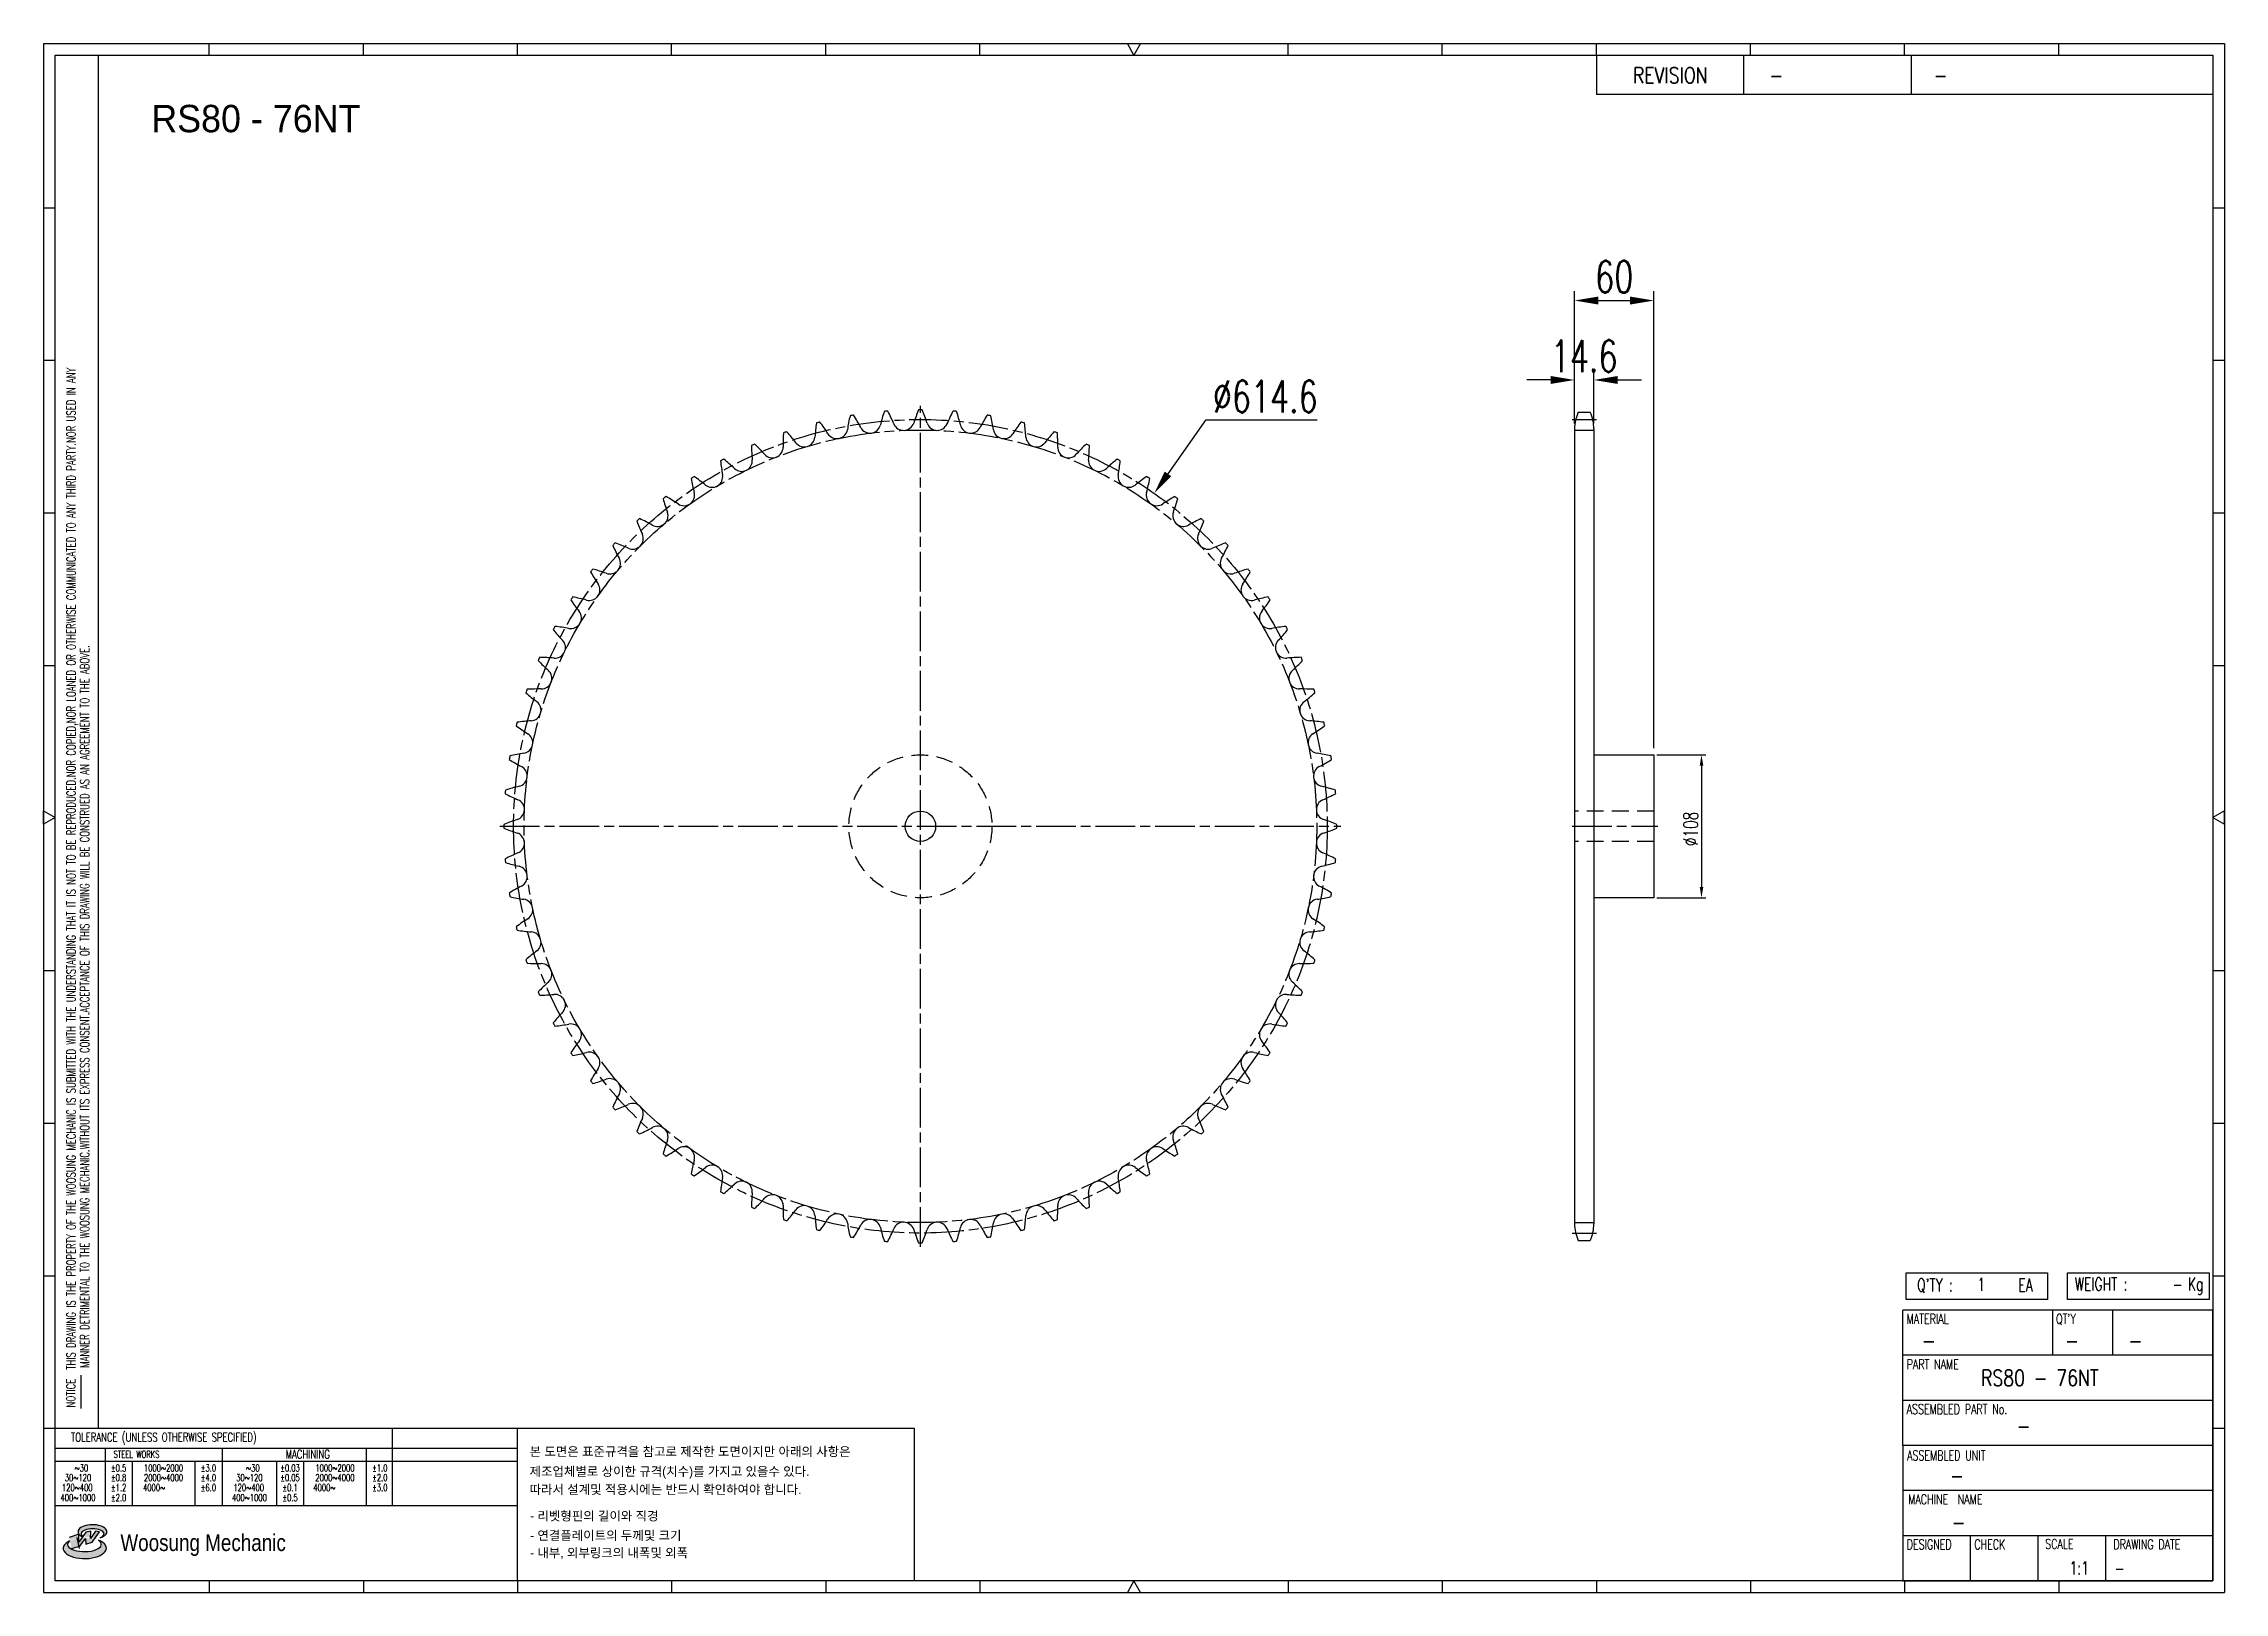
# Model space of a CAD drawing. Header units: millimetres. Extents: x 26814 to 28462, y 33 to 1203.
import ezdxf
from ezdxf.enums import TextEntityAlignment as Align

# ---------------------------------------------------------------- set-up
doc = ezdxf.new("R2010")
doc.units = ezdxf.units.MM
for name, pattern in [('AM_ISO08W050', [18, 12, -1.5, 3, -1.5]), ('AM_ISO08W050x2', [9, 6, -0.75, 1.5, -0.75]), ('HIDDEN', [9.525, 6.35, -3.175])]:
    doc.linetypes.add(name, pattern=pattern)
doc.layers.get('Defpoints').update_dxf_attribs({"color": 80})
doc.layers.add('CL2', color=4, linetype='AM_ISO08W050', lineweight=25)
for name, color, linetype in [('HL', 2, 'HIDDEN'), ('LOGO', 7, 'Continuous'), ('S-DIM', 7, 'Continuous'), ('TITLE', 7, 'Continuous')]:
    doc.layers.add(name, color=color, linetype=linetype)
doc.styles.add('HAN', font='ROMANS.shx', dxfattribs={"width": 0.7, "bigfont": 'whgtxt.shx'})
doc.styles.add('HKD_ST2', font='romans.shx', dxfattribs={"width": 0.7, "height": 4, "bigfont": '@extfont2.shx'})
doc.styles.add('HSG', font='SIMPLEX.shx', dxfattribs={"width": 0.7, "bigfont": 'HSG.shx'})
doc.styles.add('MtXpl_', font='Gulim.ttf')
doc.styles.add('SLDTEXTSTYLE4', font='arial.ttf', dxfattribs={"width": 0.8})
doc.dimstyles.new('APP23', dxfattribs={"dimscale": 4.5, "dimtxt": 2.4, "dimasz": 1.8, "dimexe": 0.7, "dimexo": 0.5, "dimgap": 0.6, "dimtad": 1, "dimtoh": 1, "dimdec": 1, "dimrnd": 0.01, "dimzin": 9, "dimdsep": 46, "dimtxsty": 'HSG', "dimcen": 0, "dimclrd": 1, "dimclre": 1, "dimclrt": 256, "dimazin": 2, "dimtp": 1, "dimtm": 1, "dimtfac": 0.5, "dimtdec": 1, "dimtix": 1, "dimtofl": 0, "dimtmove": 0, "dimatfit": 3, "dimfxl": 0, "dimtvp": 1, "dimtolj": 2, "dimlwd": -1, "dimlwe": -1, "dimarcsym": 0})
doc.dimstyles.new('APP36', dxfattribs={"dimscale": 10, "dimtxt": 2.4, "dimasz": 1.8, "dimexe": 0.7, "dimexo": 0.5, "dimgap": 0.6, "dimtad": 1, "dimtoh": 1, "dimdec": 1, "dimrnd": 0.01, "dimzin": 9, "dimdsep": 46, "dimtxsty": 'HSG', "dimcen": 0, "dimclrd": 1, "dimclre": 1, "dimclrt": 256, "dimazin": 2, "dimtp": 1, "dimtm": 1, "dimtfac": 0.5, "dimtdec": 1, "dimtofl": 0, "dimtmove": 0, "dimatfit": 3, "dimfxl": 0, "dimtvp": 1, "dimtolj": 2, "dimlwd": -1, "dimlwe": -1, "dimarcsym": 0})

# ---------------------------------------------------------------- blocks, each defined once
blk = doc.blocks.new('MASTER')
at = {"layer": 'LOGO'}
h = blk.add_hatch(color=10, dxfattribs=at)
h.paths.add_polyline_path([(1.544, 35.177), (1.554, 34.966), (1.779, 35.034), (2.054, 35.422), (1.908, 35.446), (1.728, 35.167), (1.741, 35.439), (1.547, 35.405), (1.292, 35.041), (1.295, 35.33), (0.943, 35.208), (1.03, 34.8), (1.336, 34.885)])
edge = h.paths.add_edge_path()
edge.add_ellipse((1.795, 35.421), major_axis=(-0.53, 0), ratio=0.487785, start_angle=122.36065, end_angle=403.39574)
edge.add_line((1.411, 35.244), (1.419, 35.261))
edge.add_ellipse((1.798, 35.344), major_axis=(-0.423, 0), ratio=0.444396, start_angle=131.58977, end_angle=386.19408, ccw=False)
edge = h.paths.add_edge_path()
edge.add_ellipse((1.512, 34.815), major_axis=(-0.793, 0), ratio=0.480113, start_angle=314.67633, end_angle=590.85213)
edge.add_ellipse((1.501, 34.958), major_axis=(-0.62, 0), ratio=0.43311, start_angle=331.7024, end_angle=574.42495, ccw=False)
at = {"color": 140}
for p, q in [((0, 90.118), (80.15, 90.118)), ((0, 90.118), (0, 33.191)), ((80.15, 90.118), (80.15, 33.191)), ((57.068, 89.693), (57.068, 88.246)), ((62.47, 89.693), (62.47, 88.246)), ((68.635, 89.693), (68.635, 88.246)), ((79.725, 88.246), (57.068, 88.246)), ((68.449, 43.961), (68.449, 44.936)), ((68.449, 44.936), (73.654, 44.936)), ((73.654, 44.936), (73.654, 43.961)), ((74.39, 43.961), (74.39, 44.936)), ((74.39, 44.936), (79.595, 44.936)), ((79.595, 44.936), (79.595, 43.961)), ((68.336, 38.59), (68.336, 43.563)), ((79.725, 43.563), (68.336, 43.563)), ((73.654, 43.961), (68.449, 43.961)), ((73.827, 43.563), (73.827, 41.905)), ((79.595, 43.961), (74.39, 43.961)), ((76.037, 43.563), (76.037, 41.905)), ((79.725, 38.59), (79.725, 43.563)), ((79.725, 41.905), (68.336, 41.905)), ((79.725, 40.248), (68.336, 40.248)), ((68.336, 38.59), (68.336, 33.616)), ((79.725, 38.59), (68.336, 38.59)), ((79.725, 33.616), (79.725, 38.59)), ((79.725, 36.932), (68.336, 36.932)), ((79.725, 35.274), (68.336, 35.274)), ((70.822, 33.616), (70.822, 35.274)), ((73.309, 33.616), (73.309, 35.274)), ((75.796, 33.616), (75.796, 35.274)), ((0, 33.191), (80.15, 33.191)), ((68.336, 33.616), (79.725, 33.616))]:
    blk.add_line(p, q, dxfattribs=at)
for p, q in [((6.089, 89.693), (6.089, 90.118)), ((11.753, 89.693), (11.753, 90.118)), ((17.418, 89.693), (17.418, 90.118)), ((23.082, 89.693), (23.082, 90.118)), ((28.746, 89.693), (28.746, 90.118)), ((34.411, 89.693), (34.411, 90.118)), ((45.739, 89.693), (45.739, 90.118)), ((51.404, 89.693), (51.404, 90.118)), ((57.068, 89.693), (57.068, 90.118)), ((62.732, 89.693), (62.732, 90.118)), ((68.397, 89.693), (68.397, 90.118)), ((74.061, 89.693), (74.061, 90.118)), ((0, 84.085), (0.425, 84.085)), ((79.725, 84.085), (80.15, 84.085)), ((0, 78.478), (0.425, 78.478)), ((79.725, 78.478), (80.15, 78.478)), ((0, 72.87), (0.425, 72.87)), ((79.725, 72.87), (80.15, 72.87)), ((0, 67.262), (0.425, 67.262)), ((79.725, 67.262), (80.15, 67.262)), ((0, 56.047), (0.425, 56.047)), ((79.725, 56.047), (80.15, 56.047)), ((0, 50.439), (0.425, 50.439)), ((79.725, 50.439), (80.15, 50.439)), ((0, 44.832), (0.425, 44.832)), ((79.725, 44.832), (80.15, 44.832)), ((1.377, 39.947), (1.377, 41.174)), ((0, 39.224), (0.425, 39.224)), ((79.725, 39.224), (80.15, 39.224)), ((6.089, 33.616), (6.089, 33.191)), ((11.753, 33.616), (11.753, 33.191)), ((17.418, 33.616), (17.418, 33.191)), ((23.082, 33.616), (23.082, 33.191)), ((28.746, 33.616), (28.746, 33.191)), ((34.411, 33.616), (34.411, 33.191)), ((45.739, 33.616), (45.739, 33.191)), ((51.404, 33.616), (51.404, 33.191)), ((57.068, 33.616), (57.068, 33.191)), ((62.732, 33.616), (62.732, 33.191)), ((68.397, 33.616), (68.397, 33.191)), ((74.061, 33.616), (74.061, 33.191))]:
    blk.add_line(p, q)
at = {"color": 2}
for p, q in [((2.017, 39.224), (2.017, 89.693)), ((0.425, 39.224), (17.418, 39.224)), ((0.425, 38.487), (17.418, 38.487)), ((2.257, 38.487), (2.257, 36.382)), ((6.557, 38.5), (6.557, 36.382)), ((11.857, 38.487), (11.857, 36.382)), ((12.816, 39.224), (12.816, 36.382)), ((17.418, 33.616), (17.418, 39.224)), ((0.425, 38.012), (17.418, 38.012)), ((3.257, 38.012), (3.257, 36.382)), ((5.557, 38.012), (5.557, 36.382)), ((8.557, 38.012), (8.557, 36.382)), ((9.557, 38.026), (9.557, 36.382)), ((0.425, 36.382), (17.418, 36.382))]:
    blk.add_line(p, q, dxfattribs=at)
for points in [[(40.075, 89.693), (39.83, 90.118), (40.32, 90.118)], [(0.425, 61.679), (0, 61.433), (0, 61.924)], [(79.725, 61.679), (80.15, 61.433), (80.15, 61.924)], [(40.075, 33.616), (39.83, 33.191), (40.32, 33.191)]]:
    blk.add_lwpolyline(points, close=True)
at = {"color": 140}
blk.add_lwpolyline([(0.425, 89.693), (79.725, 89.693), (79.725, 33.616), (0.425, 33.616)], close=True, dxfattribs=at)
at = {"layer": 'LOGO'}
for p, q in [((1.295, 35.33), (0.943, 35.208)), ((1.547, 35.405), (1.292, 35.041)), ((1.292, 35.041), (1.295, 35.33)), ((1.741, 35.439), (1.547, 35.405)), ((1.908, 35.446), (1.728, 35.167)), ((1.728, 35.167), (1.741, 35.439)), ((1.779, 35.034), (2.054, 35.422)), ((2.054, 35.422), (1.908, 35.446)), ((1.03, 34.8), (1.336, 34.885)), ((1.224, 35.208), (1.311, 34.8)), ((1.224, 35.208), (1.224, 35.208)), ((1.336, 34.885), (1.544, 35.177)), ((1.419, 35.261), (1.411, 35.244)), ((1.544, 35.177), (1.554, 34.966)), ((1.554, 34.966), (1.779, 35.034))]:
    blk.add_line(p, q, dxfattribs=at)
for centre, major_axis, ratio, start_param, end_param in [((1.795, 35.421), (-0.53, 0), 0.487785, 2.135596, 7.040584), ((1.798, 35.344), (-0.423, 0), 0.444396, 2.296675, 6.740358), ((1.512, 34.815), (-0.793, 0), 0.480113, 5.492138, 10.312315), ((1.501, 34.958), (-0.62, 0), 0.43311, 5.789299, 10.025607)]:
    blk.add_ellipse(centre, major_axis=major_axis, ratio=ratio, start_param=start_param, end_param=end_param, dxfattribs=at)
for s, height, style, width, p in [('REVISION', 0.5806, 'HAN', 0.8, (58.415, 88.664)), ('-', 0.581, 'HAN', 0.8, (63.426, 88.664)), ('-', 0.581, 'HAN', 0.8, (69.468, 88.664)), ("Q'TY : ", 0.4746, 'HKD_ST2', 0.7, (68.857, 44.253)), ('1', 0.475, 'HKD_ST2', 0.7, (71.071, 44.275)), ('EA', 0.4746, 'HKD_ST2', 0.7, (72.578, 44.253)), ('WEIGHT : ', 0.4746, 'HKD_ST2', 0.7, (74.65, 44.286)), ('Kg', 0.4746, 'HKD_ST2', 0.7, (78.807, 44.286)), ('-', 0.581, 'HAN', 0.8, (69.029, 42.157)), ('-', 0.581, 'HAN', 0.8, (74.289, 42.157)), ('-', 0.581, 'HAN', 0.8, (76.623, 42.157)), ('-', 0.581, 'HAN', 0.8, (72.515, 39.013)), ('-', 0.581, 'HAN', 0.8, (70.067, 37.189)), ('-', 0.581, 'HAN', 0.8, (70.126, 35.48)), ('1:1', 0.4746, 'HKD_ST2', 0.7, (74.458, 33.848)), ('-', 0.475, 'HKD_ST2', 0.7, (76.112, 33.837))]:
    blk.add_text(s, height=height, dxfattribs=dict(style=style, width=width)).set_placement(p)
at = {"color": 6, "style": 'HKD_ST2', "width": 0.7}
for s, p in [(' THIS DRAWING IS THE PROPERTY OF THE WOOSUNG MECHANIC IS SUBMITTED WITH THE UNDERSTANDING THAT IT IS NOT TO BE REPRODUCED.NOR COPIED,NOR LOANED OR OTHERWISE COMMUNICATED TO ANY THIRD PARTY.NOR USED IN ANY', (1.173, 41.217)), ('MANNER DETRIMENTAL TO THE WOOSUNG MECHANIC.WITHOUT ITS EXPRESS CONSENT.ACCEPTANCE OF THIS DRAWING WILL BE CONSTRUED AS AN AGREEMENT TO THE ABOVE.', (1.672, 41.447))]:
    blk.add_text(s, height=0.326266, rotation=90, dxfattribs=at).set_placement(p)
at = {"style": 'HKD_ST2', "width": 0.7}
blk.add_text('-', height=0.475, dxfattribs=at).set_placement((78.613, 44.286), align=Align.RIGHT)
at = {"color": 254, "style": 'HKD_ST2', "width": 0.7}
for s, height, p in [('MATERIAL', 0.3651, (68.474, 43.425)), ("QT'Y", 0.3651, (73.965, 43.425)), ('PART NAME', 0.3651, (68.474, 41.756)), ('ASSEMBLED PART No.', 0.36511, (68.474, 40.109)), ('ASSEMBLED UNIT', 0.36511, (68.49, 38.408)), ('MACHINE  NAME', 0.36511, (68.532, 36.794)), ('DESIGNED', 0.3651, (68.474, 35.136)), ('CHECK', 0.3651, (70.961, 35.136)), ('SCALE', 0.3651, (73.566, 35.153)), ('DRAWING DATE', 0.36511, (76.071, 35.141))]:
    blk.add_text(s, height=height, dxfattribs=at).set_placement(p, align=Align.TOP_LEFT)
at = {"style": 'HKD_ST2', "width": 0.7}
blk.add_text('NOTICE', height=0.3263, rotation=90, dxfattribs=at).set_placement((1.163, 39.988))
blk.add_text('TOLERANCE (UNLESS OTHERWISE SPECIFIED)', height=0.32627, dxfattribs=at).set_placement((4.417, 38.896), align=Align.MIDDLE_CENTER)
at = {"color": 4, "style": 'HKD_ST2', "width": 0.7}
for s, height, p in [('%%12630', 0.261, (1.389, 37.762)), ('1000%%1262000', 0.26101, (4.407, 37.762)), ('%%12630', 0.261, (7.689, 37.762)), ('1000%%1262000', 0.26101, (10.707, 37.762)), ('120%%126400', 0.26101, (1.237, 37.045)), ('30%%126120', 0.261, (1.263, 37.411)), ('4000%%126', 0.261, (4.061, 37.045)), ('2000%%1264000', 0.26101, (4.407, 37.411)), ('120%%126400', 0.26101, (7.537, 37.045)), ('30%%126120', 0.261, (7.563, 37.411)), ('4000%%126', 0.261, (10.321, 37.045)), ('2000%%1264000', 0.26101, (10.707, 37.411)), ('400%%1261000', 0.26101, (1.263, 36.67)), ('400%%1261000', 0.26101, (7.563, 36.67))]:
    blk.add_text(s, height=height, dxfattribs=at).set_placement(p, align=Align.MIDDLE_CENTER)
for s, height, p in [('%%P0.5', 0.261, (2.757, 37.762)), ('STEEL WORKS', 0.26101, (3.416, 38.268)), ('%%P3.0', 0.261, (6.057, 37.762)), ('%%P0.03', 0.261, (9.057, 37.762)), ('MACHINING', 0.3263, (9.707, 38.27)), ('%%P1.0', 0.261, (12.357, 37.762)), ('%%P0.8', 0.261, (2.757, 37.411)), ('%%P1.2', 0.261, (2.757, 37.045)), ('%%P4.0', 0.261, (6.057, 37.411)), ('%%P6.0', 0.261, (6.057, 37.045)), ('%%P0.05', 0.261, (9.057, 37.411)), ('%%P0.1', 0.261, (9.057, 37.045)), ('%%P2.0', 0.261, (12.357, 37.411)), ('%%P3.0', 0.261, (12.357, 37.045)), ('%%P2.0', 0.261, (2.757, 36.67)), ('%%P0.5', 0.261, (9.057, 36.67))]:
    blk.add_text(s, height=height, dxfattribs=at).set_placement(p, align=Align.MIDDLE)
at = {"color": 1, "style": 'SLDTEXTSTYLE4', "width": 0.8}
blk.add_text('Woosung Mechanic', height=0.61957, dxfattribs=at).set_placement((2.822, 34.711))
blk = doc.blocks.new('*D3')
at = {"layer": 'Defpoints', "color": 0, "transparency": 16777216}
for p in [(27985.3, 948.6), (27970.7, 910.8), (27985.3, 910.8)]:
    blk.add_point(p, dxfattribs=at)
at = {"layer": 'S-DIM', "color": 1, "transparency": 16777216}
for p, q in [((27970.7, 915.8), (27970.7, 955.6)), ((27985.3, 915.8), (27985.3, 955.6)), ((27952.7, 948.6), (27934.7, 948.6)), ((28003.3, 948.6), (28021.3, 948.6))]:
    blk.add_line(p, q, dxfattribs=at)
for points in [[(27952.7, 951.6), (27952.7, 945.6), (27970.7, 948.6)], [(28003.3, 951.6), (28003.3, 945.6), (27985.3, 948.6)]]:
    blk.add_solid(points, dxfattribs=at)
at = {"layer": 'S-DIM', "transparency": 16777216, "insert": (27978, 966.6), "char_height": 24, "attachment_point": 5, "style": 'HSG'}
blk.add_mtext('\\A2;14.6', dxfattribs=at)
blk = doc.blocks.new('*D4')
at = {"layer": 'Defpoints', "color": 0, "transparency": 16777216}
for p in [(28030.7, 1008.6), (27970.7, 910.8), (28030.7, 665.4)]:
    blk.add_point(p, dxfattribs=at)
at = {"layer": 'S-DIM', "color": 1, "transparency": 16777216}
for p, q in [((27970.7, 915.8), (27970.7, 1015.6)), ((27988.7, 1008.6), (28012.7, 1008.6)), ((28030.7, 670.4), (28030.7, 1015.6))]:
    blk.add_line(p, q, dxfattribs=at)
for points in [[(27988.7, 1011.6), (27988.7, 1005.6), (27970.7, 1008.6)], [(28012.7, 1011.6), (28012.7, 1005.6), (28030.7, 1008.6)]]:
    blk.add_solid(points, dxfattribs=at)
at = {"layer": 'S-DIM', "transparency": 16777216, "insert": (28000.7, 1026.6), "char_height": 24, "attachment_point": 5, "style": 'HSG'}
blk.add_mtext('\\A2;60', dxfattribs=at)
blk = doc.blocks.new('*D5')
at = {"layer": 'Defpoints', "color": 0, "transparency": 16777216}
for p in [(27653.2, 862.9), (27300, 359.9)]:
    blk.add_point(p, dxfattribs=at)
at = {"layer": 'S-DIM', "color": 1, "transparency": 16777216}
for p, q in [((27691.9, 918.1), (27663.5, 877.6)), ((27776.3, 918.1), (27691.9, 918.1))]:
    blk.add_line(p, q, dxfattribs=at)
blk.add_solid([(27661.1, 879.4), (27666, 875.9), (27653.2, 862.9)], dxfattribs=at)
at = {"layer": 'S-DIM', "transparency": 16777216, "insert": (27737.1, 936.1), "char_height": 24, "attachment_point": 5, "style": 'HSG'}
blk.add_mtext('\\A2;∅614.6', dxfattribs=at)
blk = doc.blocks.new('*D2')
at = {"layer": 'Defpoints', "color": 0, "transparency": 16777216}
for p in [(28030.7, 665.4), (28030.7, 557.4), (28066.6, 557.4)]:
    blk.add_point(p, dxfattribs=at)
at = {"layer": 'S-DIM', "color": 1, "transparency": 16777216}
for p, q in [((28033, 665.4), (28069.8, 665.4)), ((28066.6, 657.3), (28066.6, 565.5)), ((28033, 557.4), (28069.8, 557.4))]:
    blk.add_line(p, q, dxfattribs=at)
for points in [[(28065.3, 657.3), (28068, 657.3), (28066.6, 665.4)], [(28065.3, 565.5), (28068, 565.5), (28066.6, 557.4)]]:
    blk.add_solid(points, dxfattribs=at)
at = {"layer": 'S-DIM', "transparency": 16777216, "insert": (28058.5, 609.4), "char_height": 10.8, "attachment_point": 5, "rotation": 90, "style": 'HSG'}
blk.add_mtext('\\A2;%%c108', dxfattribs=at)

msp = doc.modelspace()

# ---------------------------------------------------------------- linework, layer by layer
for p, q in [((27973.54, 924.33), (27982.54, 924.33)), ((27970.74, 911.63), (27970.74, 311.17)), ((27985.34, 911.63), (27985.34, 311.17)), ((27985.34, 665.4), (28030.74, 665.4)), ((28030.74, 665.4), (28030.74, 557.4)), ((28030.74, 557.4), (27985.34, 557.4)), ((27973.54, 298.47), (27982.54, 298.47))]:
    msp.add_line(p, q)
at = {"color": 140}
msp.add_lwpolyline([(27172.21, 156.61), (27471.89, 156.61), (27471.89, 41.35), (27172.21, 41.35)], close=True, dxfattribs=at)
msp.add_circle((27476.57, 611.4), 11.5)
for centre, radius, start, end in [((27590.88, 879.91), 148.64, 162.38382, 166.51316), ((27476.57, 611.4), 314.68, 94.48695, 94.98674), ((27319.62, 857.43), 148.64, 22.96053, 27.08986), ((27612.66, 869.55), 148.64, 157.64698, 161.77632), ((27476.57, 611.4), 314.68, 89.7501, 90.2499), ((27340.47, 869.55), 148.64, 18.22368, 22.35302), ((27633.51, 857.43), 148.64, 152.91014, 157.03947), ((27476.57, 611.4), 314.68, 85.01326, 85.51305), ((27362.25, 879.91), 148.64, 13.48684, 17.61618), ((28000.94, 911.63), 30.2, 155.13196, 180), ((27955.14, 911.63), 30.2, 0, 24.86804), ((27521.47, 899.75), 148.64, 176.59435, 180.72368), ((27476.57, 611.4), 314.68, 108.69747, 109.19726), ((27264.02, 811.37), 148.64, 37.17105, 41.30039), ((27545.13, 895.06), 148.64, 171.8575, 175.98684), ((27476.57, 611.4), 314.68, 103.96063, 104.46042), ((27281.26, 828.24), 148.64, 32.43421, 36.56355), ((27413.48, 912.26), 8.02, 212.43421, 351.25), ((27568.32, 888.43), 148.64, 167.12066, 171.25), ((27476.57, 611.4), 314.68, 99.22379, 99.72358), ((27299.84, 843.63), 148.64, 27.69737, 31.82671), ((27438.54, 916.44), 8.02, 207.69737, 346.51316), ((27463.86, 918.54), 8.02, 202.96053, 341.77632), ((27489.27, 918.54), 8.02, 198.22368, 337.03947), ((27514.59, 916.44), 8.02, 193.48684, 332.30263), ((27653.29, 843.63), 148.64, 148.17329, 152.30263), ((27476.57, 611.4), 314.68, 80.27642, 80.77621), ((27384.82, 888.43), 148.64, 8.75, 12.87934), ((27539.65, 912.26), 8.02, 188.75, 327.56579), ((27671.87, 828.24), 148.64, 143.43645, 147.56579), ((27476.57, 611.4), 314.68, 75.53958, 76.03937), ((27408.01, 895.06), 148.64, 4.01316, 8.1425), ((27689.11, 811.37), 148.64, 138.69961, 142.82895), ((27476.57, 611.4), 314.68, 70.80274, 71.30253), ((27431.66, 899.75), 148.64, 359.27632, 3.40565), ((27476.57, 611.4), 314.68, 113.43431, 113.93411), ((27497.5, 902.47), 148.64, 181.33119, 185.46053), ((27248.24, 793.14), 148.64, 41.90789, 46.03723), ((27364.82, 897.77), 8.02, 221.90789, 0.72368), ((27388.85, 906.02), 8.02, 217.17105, 355.98684), ((27564.28, 906.02), 8.02, 184.01316, 322.82895), ((27588.31, 897.77), 8.02, 179.27632, 318.09211), ((27704.89, 793.14), 148.64, 133.96277, 138.09211), ((27476.57, 611.4), 314.68, 66.06589, 66.56569), ((27455.63, 902.47), 148.64, 354.53947, 358.66881), ((27476.57, 611.4), 314.68, 122.908, 123.40779), ((27449.31, 901.95), 148.64, 190.80487, 194.93421), ((27221.44, 753.08), 148.64, 51.38158, 55.51092), ((27319.21, 875.48), 8.02, 231.38158, 10.19737), ((27476.57, 611.4), 314.68, 118.17116, 118.67095), ((27473.39, 903.21), 148.64, 186.06803, 190.19737), ((27234.01, 773.66), 148.64, 46.64474, 50.77408), ((27341.56, 887.57), 8.02, 226.64474, 5.46053), ((27611.57, 887.57), 8.02, 174.53947, 313.35526), ((27719.12, 773.66), 148.64, 129.22592, 133.35526), ((27476.57, 611.4), 314.68, 61.32905, 61.82884), ((27633.92, 875.48), 8.02, 169.80263, 308.61842), ((27479.74, 903.21), 148.64, 349.80263, 353.93197), ((27731.69, 753.08), 148.64, 124.48908, 128.61842), ((27503.82, 901.95), 148.64, 345.06579, 349.19513), ((27476.57, 611.4), 314.68, 56.59221, 57.092), ((27476.57, 611.4), 314.68, 127.64484, 128.14463), ((27425.41, 898.71), 148.64, 195.54171, 199.67105), ((27210.61, 731.52), 148.64, 56.11842, 60.24776), ((27297.94, 861.58), 8.02, 236.11842, 14.93421), ((27655.19, 861.58), 8.02, 165.06579, 303.88158), ((27742.52, 731.52), 148.64, 119.75224, 123.88158), ((27527.72, 898.71), 148.64, 340.32895, 344.45829), ((27476.57, 611.4), 314.68, 51.85537, 52.35516), ((27476.57, 611.4), 314.68, 132.38168, 132.88148), ((27401.86, 893.5), 148.64, 200.27856, 204.40789), ((27201.6, 709.15), 148.64, 60.85526, 64.9846), ((27277.89, 845.97), 8.02, 240.85526, 19.67105), ((27675.24, 845.97), 8.02, 160.32895, 299.14474), ((27751.53, 709.15), 148.64, 115.0154, 119.14474), ((27551.27, 893.5), 148.64, 335.59211, 339.72144), ((27476.57, 611.4), 314.68, 47.11852, 47.61832), ((27476.57, 611.4), 314.68, 137.11852, 137.61832), ((27194.47, 686.11), 148.64, 65.59211, 69.72144), ((27259.2, 828.77), 8.02, 245.59211, 24.40789), ((27693.93, 828.77), 8.02, 155.59211, 294.40789), ((27758.66, 686.11), 148.64, 110.27856, 114.40789), ((27476.57, 611.4), 314.68, 42.38168, 42.88148), ((27241.99, 810.07), 8.02, 250.32895, 29.14474), ((27378.82, 886.37), 148.64, 205.0154, 209.14474), ((27711.14, 810.07), 8.02, 150.85526, 289.67105), ((27574.31, 886.37), 148.64, 330.85526, 334.9846), ((27226.39, 790.02), 8.02, 255.06579, 33.88158), ((27476.57, 611.4), 314.68, 141.85537, 142.35516), ((27356.44, 877.36), 148.64, 209.75224, 213.88158), ((27189.26, 662.56), 148.64, 70.32895, 74.45829), ((27763.87, 662.56), 148.64, 105.54171, 109.67105), ((27726.74, 790.02), 8.02, 146.11842, 284.93421), ((27596.69, 877.36), 148.64, 326.11842, 330.24776), ((27476.57, 611.4), 314.68, 37.64484, 38.14463), ((27476.57, 611.4), 314.68, 146.59221, 147.092), ((27334.89, 866.53), 148.64, 214.48908, 218.61842), ((27186.02, 638.66), 148.64, 75.06579, 79.19513), ((27767.11, 638.66), 148.64, 100.80487, 104.93421), ((27618.24, 866.53), 148.64, 321.38158, 325.51092), ((27476.57, 611.4), 314.68, 32.908, 33.40779), ((27476.57, 611.4), 314.68, 151.32905, 151.82884), ((27314.31, 853.96), 148.64, 219.22592, 223.35526), ((27184.76, 614.57), 148.64, 79.80263, 83.93197), ((27212.49, 768.76), 8.02, 259.80263, 38.61842), ((27740.64, 768.76), 8.02, 141.38158, 280.19737), ((27768.37, 614.57), 148.64, 96.06803, 100.19737), ((27638.82, 853.96), 148.64, 316.64474, 320.77408), ((27476.57, 611.4), 314.68, 28.17116, 28.67095), ((27200.4, 746.41), 8.02, 264.53947, 43.35526), ((27752.73, 746.41), 8.02, 136.64474, 275.46053), ((27476.57, 611.4), 314.68, 156.06589, 156.56569), ((27294.83, 839.73), 148.64, 223.96277, 228.09211), ((27185.49, 590.47), 148.64, 84.53947, 88.66881), ((27190.19, 723.14), 8.02, 269.27632, 48.09211), ((27767.64, 590.47), 148.64, 91.33119, 95.46053), ((27762.94, 723.14), 8.02, 131.90789, 270.72368), ((27658.3, 839.73), 148.64, 311.90789, 316.03723), ((27476.57, 611.4), 314.68, 23.43431, 23.93411), ((27476.57, 611.4), 314.68, 160.80274, 161.30253), ((27276.6, 823.94), 148.64, 228.69961, 232.82895), ((27188.22, 566.5), 148.64, 89.27632, 93.40565), ((27764.91, 566.5), 148.64, 86.59435, 90.72368), ((27676.53, 823.94), 148.64, 307.17105, 311.30039), ((27476.57, 611.4), 314.68, 18.69747, 19.19726), ((27181.94, 699.11), 8.02, 274.01316, 52.82895), ((27771.19, 699.11), 8.02, 127.17105, 265.98684), ((27476.57, 611.4), 314.68, 165.53958, 166.03937), ((27259.73, 806.7), 148.64, 233.43645, 237.56579), ((27192.91, 542.84), 148.64, 94.01316, 98.1425), ((27175.71, 674.49), 8.02, 278.75, 57.56579), ((27777.42, 674.49), 8.02, 122.43421, 261.25), ((27760.22, 542.84), 148.64, 81.8575, 85.98684), ((27693.4, 806.7), 148.64, 302.43421, 306.56355), ((27476.57, 611.4), 314.68, 13.96063, 14.46042), ((27476.57, 611.4), 314.68, 170.27642, 170.77621), ((27244.34, 788.13), 148.64, 238.17329, 242.30263), ((27199.54, 519.65), 148.64, 98.75, 102.87934), ((27753.59, 519.65), 148.64, 77.12066, 81.25), ((27708.79, 788.13), 148.64, 297.69737, 301.82671), ((27476.57, 611.4), 314.68, 9.22379, 9.72358), ((27171.53, 649.43), 8.02, 283.48684, 62.30263), ((27781.6, 649.43), 8.02, 117.69737, 256.51316), ((27476.57, 611.4), 314.68, 175.01326, 175.51305), ((27230.54, 768.35), 148.64, 242.91014, 247.03947), ((27208.06, 497.09), 148.64, 103.48684, 107.61618), ((27169.43, 624.11), 8.02, 288.22368, 67.03947), ((27783.7, 624.11), 8.02, 112.96053, 251.77632), ((27745.07, 497.09), 148.64, 72.38382, 76.51316), ((27722.59, 768.35), 148.64, 292.96053, 297.08986), ((27476.57, 611.4), 314.68, 4.48695, 4.98674), ((27218.42, 475.31), 148.64, 108.22368, 112.35302), ((27476.57, 611.4), 314.68, 179.7501, 180.2499), ((27218.42, 747.5), 148.64, 247.64698, 251.77632), ((27734.71, 475.31), 148.64, 67.64698, 71.77632), ((27734.71, 747.5), 148.64, 288.22368, 292.35302), ((27476.57, 611.4), 314.68, 359.7501, 0.2499), ((27169.43, 598.7), 8.02, 292.96053, 71.77632), ((27783.7, 598.7), 8.02, 108.22368, 247.03947), ((27230.54, 454.45), 148.64, 112.96053, 117.08986), ((27476.57, 611.4), 314.68, 184.48695, 184.98674), ((27208.06, 725.72), 148.64, 252.38382, 256.51316), ((27171.53, 573.38), 8.02, 297.69737, 76.51316), ((27781.6, 573.38), 8.02, 103.48684, 242.30263), ((27745.07, 725.72), 148.64, 283.48684, 287.61618), ((27722.59, 454.45), 148.64, 62.91014, 67.03947), ((27476.57, 611.4), 314.68, 355.01326, 355.51305), ((27244.34, 434.67), 148.64, 117.69737, 121.82671), ((27476.57, 611.4), 314.68, 189.22379, 189.72358), ((27708.79, 434.67), 148.64, 58.17329, 62.30263), ((27476.57, 611.4), 314.68, 350.27642, 350.77621), ((27199.54, 703.15), 148.64, 257.12066, 261.25), ((27175.71, 548.32), 8.02, 302.43421, 81.25), ((27777.42, 548.32), 8.02, 98.75, 237.56579), ((27753.59, 703.15), 148.64, 278.75, 282.87934), ((27259.73, 416.1), 148.64, 122.43421, 126.56355), ((27476.57, 611.4), 314.68, 193.96063, 194.46042), ((27192.91, 679.96), 148.64, 261.8575, 265.98684), ((27181.94, 523.69), 8.02, 307.17105, 85.98684), ((27771.19, 523.69), 8.02, 94.01316, 232.82895), ((27760.22, 679.96), 148.64, 274.01316, 278.1425), ((27693.4, 416.1), 148.64, 53.43645, 57.56579), ((27476.57, 611.4), 314.68, 345.53958, 346.03937), ((27276.6, 398.86), 148.64, 127.17105, 131.30039), ((27676.53, 398.86), 148.64, 48.69961, 52.82895), ((27476.57, 611.4), 314.68, 198.69747, 199.19726), ((27188.22, 656.3), 148.64, 266.59435, 270.72368), ((27190.19, 499.66), 8.02, 311.90789, 90.72368), ((27762.94, 499.66), 8.02, 89.27632, 228.09211), ((27764.91, 656.3), 148.64, 269.27632, 273.40565), ((27476.57, 611.4), 314.68, 340.80274, 341.30253), ((27294.83, 383.07), 148.64, 131.90789, 136.03723), ((27476.57, 611.4), 314.68, 203.43431, 203.93411), ((27185.49, 632.34), 148.64, 271.33119, 275.46053), ((27200.4, 476.39), 8.02, 316.64474, 95.46053), ((27752.73, 476.39), 8.02, 84.53947, 223.35526), ((27767.64, 632.34), 148.64, 264.53947, 268.66881), ((27658.3, 383.07), 148.64, 43.96277, 48.09211), ((27476.57, 611.4), 314.68, 336.06589, 336.56569), ((27314.31, 368.85), 148.64, 136.64474, 140.77408), ((27476.57, 611.4), 314.68, 208.17116, 208.67095), ((27184.76, 608.23), 148.64, 276.06803, 280.19737), ((27212.49, 454.05), 8.02, 321.38158, 100.19737), ((27740.64, 454.05), 8.02, 79.80263, 218.61842), ((27768.37, 608.23), 148.64, 259.80263, 263.93197), ((27638.82, 368.85), 148.64, 39.22592, 43.35526), ((27476.57, 611.4), 314.68, 331.32905, 331.82884), ((27334.89, 356.27), 148.64, 141.38158, 145.51092), ((27618.24, 356.27), 148.64, 34.48908, 38.61842), ((27476.57, 611.4), 314.68, 212.908, 213.40779), ((27186.02, 584.14), 148.64, 280.80487, 284.93421), ((27226.39, 432.78), 8.02, 326.11842, 104.93421), ((27726.74, 432.78), 8.02, 75.06579, 213.88158), ((27767.11, 584.14), 148.64, 255.06579, 259.19513), ((27476.57, 611.4), 314.68, 326.59221, 327.092), ((27356.44, 345.45), 148.64, 146.11842, 150.24776), ((27476.57, 611.4), 314.68, 217.64484, 218.14463), ((27189.26, 560.24), 148.64, 285.54171, 289.67105), ((27241.99, 412.73), 8.02, 330.85526, 109.67105), ((27711.14, 412.73), 8.02, 70.32895, 209.14474), ((27763.87, 560.24), 148.64, 250.32895, 254.45829), ((27596.69, 345.45), 148.64, 29.75224, 33.88158), ((27476.57, 611.4), 314.68, 321.85537, 322.35516), ((27378.82, 336.44), 148.64, 150.85526, 154.9846), ((27476.57, 611.4), 314.68, 222.38168, 222.88148), ((27194.47, 536.69), 148.64, 290.27856, 294.40789), ((27259.2, 394.04), 8.02, 335.59211, 114.40789), ((27693.93, 394.04), 8.02, 65.59211, 204.40789), ((27758.66, 536.69), 148.64, 245.59211, 249.72144), ((27574.31, 336.44), 148.64, 25.0154, 29.14474), ((27476.57, 611.4), 314.68, 317.11852, 317.61832), ((27401.86, 329.3), 148.64, 155.59211, 159.72144), ((27476.57, 611.4), 314.68, 227.11852, 227.61832), ((27201.6, 513.65), 148.64, 295.0154, 299.14474), ((27277.89, 376.83), 8.02, 340.32895, 119.14474), ((27675.24, 376.83), 8.02, 60.85526, 199.67105), ((27751.53, 513.65), 148.64, 240.85526, 244.9846), ((27551.27, 329.3), 148.64, 20.27856, 24.40789), ((27476.57, 611.4), 314.68, 312.38168, 312.88148), ((27425.41, 324.1), 148.64, 160.32895, 164.45829), ((27476.57, 611.4), 314.68, 231.85537, 232.35516), ((27210.61, 491.28), 148.64, 299.75224, 303.88158), ((27297.94, 361.23), 8.02, 345.06579, 123.88158), ((27655.19, 361.23), 8.02, 56.11842, 194.93421), ((27742.52, 491.28), 148.64, 236.11842, 240.24776), ((27527.72, 324.1), 148.64, 15.54171, 19.67105), ((27476.57, 611.4), 314.68, 307.64484, 308.14463), ((27449.31, 320.85), 148.64, 165.06579, 169.19513), ((27476.57, 611.4), 314.68, 236.59221, 237.092), ((27221.44, 469.73), 148.64, 304.48908, 308.61842), ((27319.21, 347.33), 8.02, 349.80263, 128.61842), ((27633.92, 347.33), 8.02, 51.38158, 190.19737), ((27731.69, 469.73), 148.64, 231.38158, 235.51092), ((27503.82, 320.85), 148.64, 10.80487, 14.93421), ((27476.57, 611.4), 314.68, 302.908, 303.40779), ((27473.39, 319.59), 148.64, 169.80263, 173.93197), ((27476.57, 611.4), 314.68, 241.32905, 241.82884), ((27234.01, 449.14), 148.64, 309.22592, 313.35526), ((27341.56, 335.24), 8.02, 354.53947, 133.35526), ((27497.5, 320.33), 148.64, 174.53947, 178.66881), ((27248.24, 429.67), 148.64, 313.96277, 318.09211), ((27364.82, 325.03), 8.02, 359.27632, 138.09211), ((27588.31, 325.03), 8.02, 41.90789, 180.72368), ((27704.89, 429.67), 148.64, 221.90789, 226.03723), ((27611.57, 335.24), 8.02, 46.64474, 185.46053), ((27455.63, 320.33), 148.64, 1.33119, 5.46053), ((27719.12, 449.14), 148.64, 226.64474, 230.77408), ((27476.57, 611.4), 314.68, 298.17116, 298.67095), ((27479.74, 319.59), 148.64, 6.06803, 10.19737), ((27476.57, 611.4), 314.68, 246.06589, 246.56569), ((27521.47, 323.05), 148.64, 179.27632, 183.40565), ((27476.57, 611.4), 314.68, 250.80274, 251.30253), ((27264.02, 411.43), 148.64, 318.69961, 322.82895), ((27388.85, 316.78), 8.02, 4.01316, 142.82895), ((27545.13, 327.75), 148.64, 184.01316, 188.1425), ((27281.26, 394.56), 148.64, 323.43645, 327.56579), ((27413.48, 310.54), 8.02, 8.75, 147.56579), ((27438.54, 306.36), 8.02, 13.48684, 152.30263), ((27514.59, 306.36), 8.02, 27.69737, 166.51316), ((27539.65, 310.54), 8.02, 32.43421, 171.25), ((27671.87, 394.56), 148.64, 212.43421, 216.56355), ((27408.01, 327.75), 148.64, 351.8575, 355.98684), ((27564.28, 316.78), 8.02, 37.17105, 175.98684), ((27689.11, 411.43), 148.64, 217.17105, 221.30039), ((27476.57, 611.4), 314.68, 288.69747, 289.19726), ((27431.66, 323.05), 148.64, 356.59435, 0.72368), ((27476.57, 611.4), 314.68, 293.43431, 293.93411), ((27476.57, 611.4), 314.68, 255.53958, 256.03937), ((27568.32, 334.38), 148.64, 188.75, 192.87934), ((27476.57, 611.4), 314.68, 260.27642, 260.77621), ((27299.84, 379.18), 148.64, 328.17329, 332.30263), ((27590.88, 342.9), 148.64, 193.48684, 197.61618), ((27476.57, 611.4), 314.68, 265.01326, 265.51305), ((27319.62, 365.38), 148.64, 332.91014, 337.03947), ((27463.86, 304.27), 8.02, 18.22368, 157.03947), ((27612.66, 353.26), 148.64, 198.22368, 202.35302), ((27476.57, 611.4), 314.68, 269.7501, 270.2499), ((27340.47, 353.26), 148.64, 337.64698, 341.77632), ((27489.27, 304.27), 8.02, 22.96053, 161.77632), ((27633.51, 365.38), 148.64, 202.96053, 207.08986), ((27476.57, 611.4), 314.68, 274.48695, 274.98674), ((27362.25, 342.9), 148.64, 342.38382, 346.51316), ((27653.29, 379.18), 148.64, 207.69737, 211.82671), ((27476.57, 611.4), 314.68, 279.22379, 279.72358), ((27384.82, 334.38), 148.64, 347.12066, 351.25), ((27476.57, 611.4), 314.68, 283.96063, 284.46042), ((28000.94, 311.17), 30.2, 180, 204.86804), ((27955.14, 311.17), 30.2, 335.13196, 0)]:
    msp.add_arc(centre, radius, start, end)
at = {"layer": 'CL2', "linetype": 'AM_ISO08W050x2', "ltscale": 5}
for p, q in [((27476.57, 293.72), (27476.57, 929.08)), ((27968.8, 918.72), (27987.28, 918.72)), ((27970.74, 910.78), (27985.34, 910.78)), ((27158.89, 611.4), (27794.24, 611.4)), ((27968.8, 611.4), (28033.55, 611.4)), ((27968.8, 304.08), (27987.28, 304.08)), ((27970.74, 312.02), (27985.34, 312.02))]:
    msp.add_line(p, q, dxfattribs=at)
for radius in [307.32, 299.38]:
    msp.add_circle((27476.57, 611.4), radius, dxfattribs=at)
at = {"layer": 'HL', "linetype": 'HIDDEN', "ltscale": 2}
for p, q in [((28030.74, 622.9), (27970.74, 622.9)), ((28030.74, 599.9), (27970.74, 599.9))]:
    msp.add_line(p, q, dxfattribs=at)
at = {"layer": 'HL', "ltscale": 2}
msp.add_circle((27476.57, 611.4), 54, dxfattribs=at)

# ---------------------------------------------------------------- block references
at = {"color": 140, "xscale": 20.55434503429597, "yscale": 20.55434503429597, "zscale": 20.55434503429597}
msp.add_blockref('MASTER', (26814.2, -649.61), dxfattribs=at)

# ---------------------------------------------------------------- texts
at = {"style": 'HAN', "width": 0.8}
msp.add_text('RS80 - 76NT', height=11.934, dxfattribs=at).set_placement((28277.82, 188.71))
at = {"color": 140, "style": 'MtXpl_'}
for s, p in [('본 도면은 표준규격을 참고로 제작한 도면이지만 아래의 사항은', (27181.32, 135.61)), ('제조업체별로 상이한 규격(치수)를 가지고 있을수 있다.', (27181.32, 120.61)), ('따라서 설계및 적용시에는 반드시 확인하여야 합니다.', (27181.32, 106.94)), ('- 리벳형핀의 길이와 직경', (27181.7, 86.93)), ('- 연결플레이트의 두께및 크기', (27181.7, 72.25)), ('- 내부, 외부링크의 내폭및 외폭', (27181.7, 59.08))]:
    msp.add_text(s, height=6.8948, dxfattribs=at).set_placement(p)
at = {"layer": 'TITLE', "color": 254, "style": 'MtXpl_'}
msp.add_text('RS80 - 76NT', height=20.6844, dxfattribs=at).set_placement((26895.58, 1135.74))

# ---------------------------------------------------------------- dimensions: what is measured, and where the dimension line sits
at = {"layer": 'S-DIM'}
dim = msp.add_linear_dim(base=(28030.74, 1008.61), p1=(27970.74, 910.78), p2=(28030.74, 665.4), dimstyle='APP36', dxfattribs=at)
dim.commit()
dim.dimension.update_dxf_attribs({"geometry": '*D4', "text_midpoint": (28000.74, 1026.61)})
dim = msp.add_linear_dim(base=(27985.34, 948.61), p1=(27970.74, 910.78), p2=(27985.34, 910.78), dimstyle='APP36', dxfattribs=at)
dim.commit()
dim.dimension.update_dxf_attribs({"geometry": '*D3', "text_midpoint": (27978.04, 948.61), "dimtype": 128})
dim = msp.add_diameter_dim_2p(p1=(27299.97, 359.89), p2=(27653.16, 862.91), dimstyle='APP36', dxfattribs=at)
dim.commit()
dim.dimension.update_dxf_attribs({"geometry": '*D5', "text_midpoint": (27737.14, 918.14), "dimtype": 131})
dim = msp.add_linear_dim(base=(28066.62, 557.4), p1=(28030.74, 665.4), p2=(28030.74, 557.4), angle=90, text='%%c<>', dimstyle='APP23', dxfattribs=at)
dim.commit()
dim.dimension.update_dxf_attribs({"geometry": '*D2', "text_midpoint": (28066.62, 609.36), "dimtype": 128})

doc.saveas('drawing.dxf')
